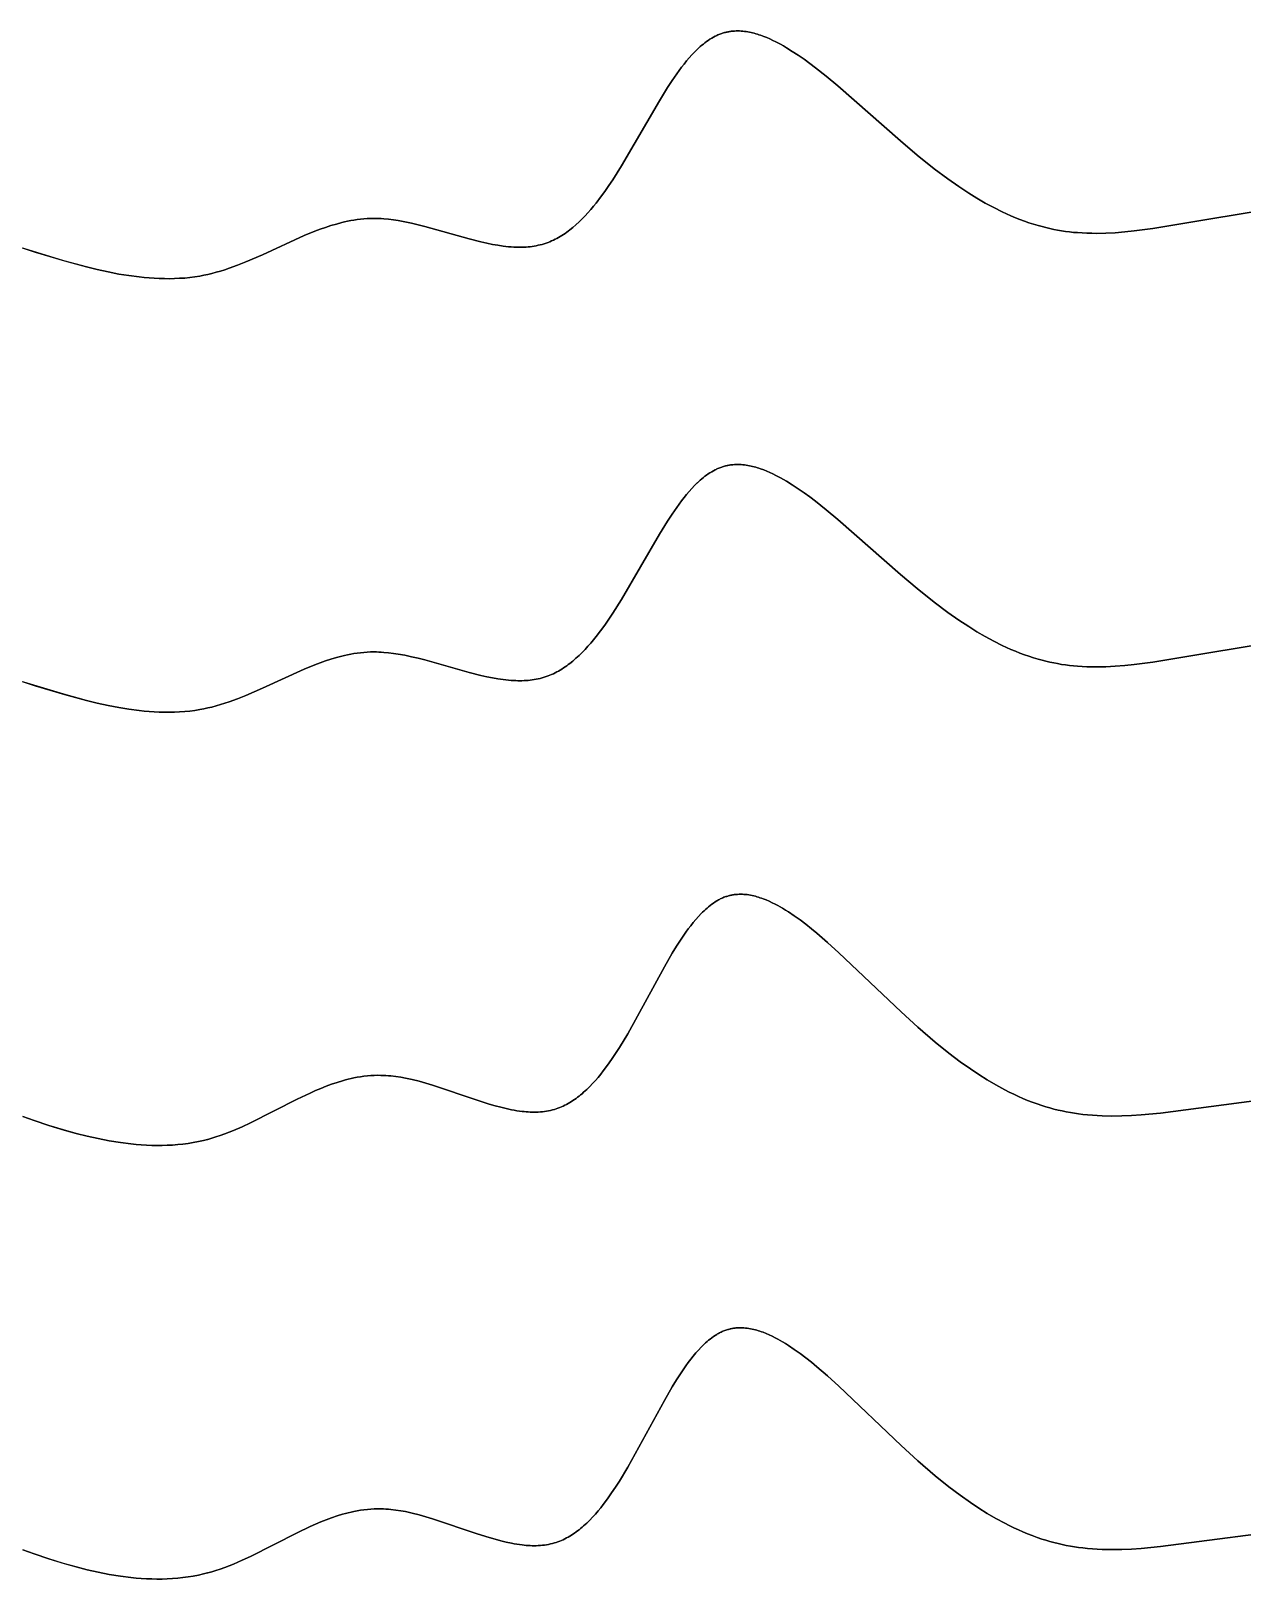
# Model space of a CAD drawing. Header units: feet. Extents: x 0 to 1.5, y 93.18 to 96.08.
# Drawn here: x 1.125 to 1.3125, y 94.1817 to 94.4213 of the extents above; entities that cross this region are included whole.
import ezdxf

# ---------------------------------------------------------------- set-up
doc = ezdxf.new("R2010")
doc.units = ezdxf.units.FT
doc.header["$MEASUREMENT"] = 0
doc.layers.add('Default', color=7, linetype='Continuous', true_color=0x000000)

msp = doc.modelspace()

# ---------------------------------------------------------------- linework, layer by layer
at = {"layer": 'Default'}
for points in [[(1.12157, 94.3884), (1.12564, 94.38708), (1.13017, 94.38572), (1.1336, 94.3848), (1.13527, 94.38439), (1.13695, 94.38402), (1.13863, 94.3837), (1.14017, 94.38345), (1.14173, 94.38324), (1.14251, 94.38316), (1.1433, 94.38309), (1.14408, 94.38303), (1.14487, 94.383), (1.14566, 94.38298), (1.14644, 94.38297), (1.14723, 94.38299), (1.14802, 94.38303), (1.1488, 94.38308), (1.14958, 94.38316), (1.15036, 94.38326), (1.15114, 94.38338), (1.15175, 94.3835), (1.15178, 94.38351), (1.15239, 94.38364), (1.153, 94.38378), (1.15367, 94.38396), (1.15434, 94.38415), (1.15501, 94.38436), (1.15567, 94.38459), (1.15698, 94.38506), (1.15827, 94.38558), (1.16083, 94.38669), (1.16732, 94.38965), (1.16895, 94.39031), (1.16977, 94.39062), (1.1706, 94.39092), (1.17144, 94.39119), (1.17228, 94.39144), (1.17313, 94.39167), (1.17356, 94.39177), (1.17399, 94.39186), (1.1745, 94.39196), (1.17501, 94.39205), (1.17552, 94.39213), (1.17604, 94.39219), (1.17655, 94.39224), (1.17707, 94.39228), (1.17759, 94.3923), (1.17811, 94.39231), (1.17849, 94.3923), (1.17886, 94.39229), (1.17924, 94.39227), (1.17962, 94.39225), (1.18037, 94.39218), (1.18112, 94.39209), (1.18183, 94.39198), (1.18288, 94.39179), (1.18392, 94.39157), (1.18496, 94.39133), (1.18599, 94.39107), (1.19282, 94.38914), (1.19465, 94.38868), (1.19556, 94.38847), (1.19646, 94.38829), (1.19728, 94.38814), (1.1981, 94.38802), (1.19851, 94.38797), (1.19892, 94.38793), (1.19934, 94.3879), (1.19975, 94.38787), (1.20007, 94.38786), (1.20039, 94.38785), (1.20071, 94.38785), (1.20102, 94.38785), (1.20134, 94.38786), (1.20166, 94.38788), (1.20197, 94.3879), (1.20229, 94.38793), (1.2026, 94.38797), (1.20292, 94.38802), (1.20323, 94.38807), (1.20354, 94.38814), (1.20385, 94.38821), (1.20416, 94.38829), (1.20446, 94.38838), (1.20477, 94.38848), (1.20505, 94.38858), (1.20533, 94.38869), (1.20561, 94.38881), (1.20588, 94.38894), (1.20615, 94.38907), (1.20642, 94.38921), (1.20668, 94.38935), (1.20694, 94.3895), (1.20719, 94.38966), (1.20745, 94.38982), (1.20769, 94.38999), (1.20794, 94.39016), (1.20818, 94.39034), (1.20842, 94.39052), (1.20889, 94.3909), (1.20938, 94.39132), (1.20986, 94.39177), (1.21033, 94.39223), (1.21079, 94.3927), (1.21124, 94.39319), (1.21167, 94.39368), (1.21209, 94.39418), (1.2125, 94.39469), (1.21317, 94.39557), (1.21383, 94.39647), (1.21446, 94.39738), (1.21508, 94.3983), (1.21641, 94.40042), (1.22229, 94.41052), (1.22356, 94.41258), (1.22425, 94.41363), (1.22498, 94.41468), (1.22573, 94.4157), (1.22612, 94.4162), (1.22651, 94.41669), (1.22691, 94.41716), (1.22732, 94.41761), (1.22773, 94.41805), (1.22815, 94.41846), (1.22817, 94.41848), (1.2284, 94.41869), (1.22863, 94.4189), (1.22887, 94.4191), (1.22911, 94.4193), (1.22935, 94.41949), (1.2296, 94.41968), (1.22986, 94.41986), (1.23012, 94.42003), (1.23039, 94.4202), (1.23066, 94.42035), (1.23093, 94.4205), (1.23107, 94.42057), (1.23121, 94.42063), (1.23136, 94.4207), (1.2315, 94.42076), (1.23164, 94.42082), (1.23179, 94.42087), (1.23194, 94.42093), (1.23209, 94.42098), (1.23224, 94.42102), (1.23239, 94.42107), (1.23251, 94.4211), (1.23264, 94.42113), (1.23277, 94.42116), (1.2329, 94.42118), (1.23302, 94.42121), (1.23315, 94.42123), (1.23328, 94.42125), (1.23341, 94.42127), (1.23366, 94.42129), (1.23392, 94.42131), (1.23417, 94.42132), (1.23443, 94.42132), (1.23469, 94.42132), (1.23494, 94.4213), (1.2352, 94.42128), (1.23546, 94.42126), (1.23571, 94.42122), (1.23597, 94.42118), (1.23622, 94.42113), (1.23648, 94.42108), (1.23672, 94.42102), (1.23697, 94.42096), (1.23722, 94.42089), (1.23746, 94.42082), (1.23771, 94.42074), (1.23795, 94.42066), (1.23844, 94.42048), (1.23891, 94.42029), (1.23939, 94.42008), (1.23985, 94.41987), (1.24031, 94.41964), (1.24103, 94.41926), (1.24149, 94.419), (1.24195, 94.41873), (1.24287, 94.41817), (1.24378, 94.41757), (1.24469, 94.41694), (1.24558, 94.41629), (1.24645, 94.41564), (1.24813, 94.41431), (1.24992, 94.41283), (1.2596, 94.4043), (1.2622, 94.40211), (1.26486, 94.39999), (1.26694, 94.39843), (1.26866, 94.39723), (1.27019, 94.39622), (1.27146, 94.39544), (1.27274, 94.39469), (1.27405, 94.39398), (1.27538, 94.39332), (1.27605, 94.39301), (1.27673, 94.3927), (1.27741, 94.39242), (1.2781, 94.39214), (1.2788, 94.39188), (1.2795, 94.39164), (1.28021, 94.39141), (1.28092, 94.39119), (1.28153, 94.39103), (1.28213, 94.39088), (1.28274, 94.39073), (1.28334, 94.3906), (1.28395, 94.39049), (1.28457, 94.39038), (1.28518, 94.39029), (1.2858, 94.39021), (1.28642, 94.39015), (1.28704, 94.3901), (1.28776, 94.39005), (1.28849, 94.39002), (1.28922, 94.39), (1.28995, 94.38999), (1.29141, 94.39002), (1.29288, 94.39009), (1.29435, 94.39021), (1.29581, 94.39036), (1.29869, 94.39073), (1.3207, 94.3944)], [(1.3207, 94.3944), (1.29869, 94.39073), (1.29581, 94.39036), (1.29435, 94.39021), (1.29288, 94.39009), (1.29141, 94.39002), (1.28995, 94.38999), (1.28922, 94.39), (1.28849, 94.39002), (1.28776, 94.39005), (1.28704, 94.3901), (1.28642, 94.39015), (1.2858, 94.39021), (1.28518, 94.39029), (1.28457, 94.39038), (1.28395, 94.39049), (1.28334, 94.3906), (1.28274, 94.39073), (1.28213, 94.39088), (1.28153, 94.39103), (1.28092, 94.39119), (1.28021, 94.39141), (1.2795, 94.39164), (1.2788, 94.39188), (1.2781, 94.39214), (1.27741, 94.39242), (1.27673, 94.3927), (1.27605, 94.39301), (1.27538, 94.39332), (1.27405, 94.39398), (1.27274, 94.39469), (1.27146, 94.39544), (1.27019, 94.39622), (1.26866, 94.39723), (1.26694, 94.39843), (1.26486, 94.39999), (1.2622, 94.40211), (1.2596, 94.4043), (1.24992, 94.41283), (1.24813, 94.41431), (1.24645, 94.41564), (1.24558, 94.41629), (1.24469, 94.41694), (1.24378, 94.41757), (1.24287, 94.41817), (1.24195, 94.41873), (1.24149, 94.419), (1.24103, 94.41926), (1.24031, 94.41964), (1.23985, 94.41987), (1.23939, 94.42008), (1.23891, 94.42029), (1.23844, 94.42048), (1.23795, 94.42066), (1.23771, 94.42074), (1.23746, 94.42082), (1.23722, 94.42089), (1.23697, 94.42096), (1.23672, 94.42102), (1.23648, 94.42108), (1.23622, 94.42113), (1.23597, 94.42118), (1.23571, 94.42122), (1.23546, 94.42126), (1.2352, 94.42128), (1.23494, 94.4213), (1.23469, 94.42132), (1.23443, 94.42132), (1.23417, 94.42132), (1.23392, 94.42131), (1.23366, 94.42129), (1.23341, 94.42127), (1.23328, 94.42125), (1.23315, 94.42123), (1.23302, 94.42121), (1.2329, 94.42118), (1.23277, 94.42116), (1.23264, 94.42113), (1.23251, 94.4211), (1.23239, 94.42107), (1.23224, 94.42102), (1.23209, 94.42098), (1.23194, 94.42093), (1.23179, 94.42087), (1.23164, 94.42082), (1.2315, 94.42076), (1.23136, 94.4207), (1.23121, 94.42063), (1.23107, 94.42057), (1.23093, 94.4205), (1.23066, 94.42035), (1.23039, 94.4202), (1.23012, 94.42003), (1.22986, 94.41986), (1.2296, 94.41968), (1.22935, 94.41949), (1.22911, 94.4193), (1.22887, 94.4191), (1.22863, 94.4189), (1.2284, 94.41869), (1.22817, 94.41848), (1.22815, 94.41846), (1.22773, 94.41805), (1.22732, 94.41761), (1.22691, 94.41716), (1.22651, 94.41669), (1.22612, 94.4162), (1.22573, 94.4157), (1.22498, 94.41468), (1.22425, 94.41363), (1.22356, 94.41258), (1.22229, 94.41052), (1.21641, 94.40042), (1.21508, 94.3983), (1.21446, 94.39738), (1.21383, 94.39647), (1.21317, 94.39557), (1.2125, 94.39469), (1.21209, 94.39418), (1.21167, 94.39368), (1.21124, 94.39319), (1.21079, 94.3927), (1.21033, 94.39223), (1.20986, 94.39177), (1.20938, 94.39132), (1.20889, 94.3909), (1.20842, 94.39052), (1.20818, 94.39034), (1.20794, 94.39016), (1.20769, 94.38999), (1.20745, 94.38982), (1.20719, 94.38966), (1.20694, 94.3895), (1.20668, 94.38935), (1.20642, 94.38921), (1.20615, 94.38907), (1.20588, 94.38894), (1.20561, 94.38881), (1.20533, 94.38869), (1.20505, 94.38858), (1.20477, 94.38848), (1.20446, 94.38838), (1.20416, 94.38829), (1.20385, 94.38821), (1.20354, 94.38814), (1.20323, 94.38807), (1.20292, 94.38802), (1.2026, 94.38797), (1.20229, 94.38793), (1.20197, 94.3879), (1.20166, 94.38788), (1.20134, 94.38786), (1.20102, 94.38785), (1.20071, 94.38785), (1.20039, 94.38785), (1.20007, 94.38786), (1.19975, 94.38787), (1.19934, 94.3879), (1.19892, 94.38793), (1.19851, 94.38797), (1.1981, 94.38802), (1.19728, 94.38814), (1.19646, 94.38829), (1.19556, 94.38847), (1.19465, 94.38868), (1.19282, 94.38914), (1.18599, 94.39107), (1.18496, 94.39133), (1.18392, 94.39157), (1.18288, 94.39179), (1.18183, 94.39198), (1.18112, 94.39209), (1.18037, 94.39218), (1.17962, 94.39225), (1.17924, 94.39227), (1.17886, 94.39229), (1.17849, 94.3923), (1.17811, 94.39231), (1.17759, 94.3923), (1.17707, 94.39228), (1.17655, 94.39224), (1.17604, 94.39219), (1.17552, 94.39213), (1.17501, 94.39205), (1.1745, 94.39196), (1.17399, 94.39186), (1.17356, 94.39177), (1.17313, 94.39167), (1.17228, 94.39144), (1.17144, 94.39119), (1.1706, 94.39092), (1.16977, 94.39062), (1.16895, 94.39031), (1.16732, 94.38965), (1.16083, 94.38669), (1.15827, 94.38558), (1.15698, 94.38506), (1.15567, 94.38459), (1.15501, 94.38436), (1.15434, 94.38415), (1.15367, 94.38396), (1.153, 94.38378), (1.15239, 94.38364), (1.15178, 94.38351), (1.15175, 94.3835), (1.15114, 94.38338), (1.15036, 94.38326), (1.14958, 94.38316), (1.1488, 94.38308), (1.14802, 94.38303), (1.14723, 94.38299), (1.14644, 94.38297), (1.14566, 94.38298), (1.14487, 94.383), (1.14408, 94.38303), (1.1433, 94.38309), (1.14251, 94.38316), (1.14173, 94.38324), (1.14017, 94.38345), (1.13863, 94.3837), (1.13695, 94.38402), (1.13527, 94.38439), (1.1336, 94.3848), (1.13007, 94.38575), (1.12391, 94.38763)], [(1.12157, 94.32129), (1.12564, 94.31997), (1.13017, 94.31861), (1.1336, 94.31768), (1.13527, 94.31728), (1.13695, 94.31691), (1.13863, 94.31659), (1.14017, 94.31633), (1.14173, 94.31613), (1.14251, 94.31605), (1.1433, 94.31598), (1.14408, 94.31592), (1.14487, 94.31588), (1.14566, 94.31586), (1.14644, 94.31586), (1.14723, 94.31588), (1.14802, 94.31591), (1.1488, 94.31597), (1.14958, 94.31605), (1.15036, 94.31615), (1.15114, 94.31627), (1.15175, 94.31639), (1.15178, 94.31639), (1.15239, 94.31652), (1.153, 94.31667), (1.15367, 94.31685), (1.15434, 94.31704), (1.15501, 94.31725), (1.15567, 94.31747), (1.15698, 94.31795), (1.15827, 94.31847), (1.16083, 94.31958), (1.16732, 94.32254), (1.16895, 94.3232), (1.16977, 94.32351), (1.1706, 94.32381), (1.17144, 94.32408), (1.17228, 94.32433), (1.17313, 94.32456), (1.17356, 94.32466), (1.17399, 94.32475), (1.1745, 94.32485), (1.17501, 94.32494), (1.17552, 94.32502), (1.17604, 94.32508), (1.17655, 94.32513), (1.17707, 94.32516), (1.17759, 94.32519), (1.17811, 94.32519), (1.17849, 94.32519), (1.17886, 94.32518), (1.17924, 94.32516), (1.17962, 94.32513), (1.18037, 94.32507), (1.18112, 94.32497), (1.18183, 94.32486), (1.18288, 94.32468), (1.18392, 94.32446), (1.18496, 94.32422), (1.18599, 94.32396), (1.19282, 94.32203), (1.19465, 94.32156), (1.19556, 94.32136), (1.19646, 94.32117), (1.19728, 94.32103), (1.1981, 94.32091), (1.19851, 94.32086), (1.19892, 94.32082), (1.19934, 94.32078), (1.19975, 94.32076), (1.20007, 94.32075), (1.20039, 94.32074), (1.20071, 94.32073), (1.20102, 94.32074), (1.20134, 94.32075), (1.20166, 94.32077), (1.20197, 94.32079), (1.20229, 94.32082), (1.2026, 94.32086), (1.20292, 94.32091), (1.20323, 94.32096), (1.20354, 94.32103), (1.20385, 94.3211), (1.20416, 94.32118), (1.20446, 94.32127), (1.20477, 94.32137), (1.20505, 94.32147), (1.20533, 94.32158), (1.20561, 94.3217), (1.20588, 94.32182), (1.20615, 94.32195), (1.20642, 94.32209), (1.20668, 94.32224), (1.20694, 94.32239), (1.20719, 94.32255), (1.20745, 94.32271), (1.20769, 94.32288), (1.20794, 94.32305), (1.20818, 94.32323), (1.20842, 94.32341), (1.20889, 94.32378), (1.20938, 94.32421), (1.20986, 94.32465), (1.21033, 94.32511), (1.21079, 94.32559), (1.21124, 94.32607), (1.21167, 94.32657), (1.21209, 94.32707), (1.2125, 94.32758), (1.21317, 94.32846), (1.21383, 94.32935), (1.21446, 94.33027), (1.21508, 94.33119), (1.21641, 94.33331), (1.22229, 94.34341), (1.22356, 94.34546), (1.22425, 94.34652), (1.22498, 94.34756), (1.22573, 94.34859), (1.22612, 94.34909), (1.22651, 94.34958), (1.22691, 94.35005), (1.22732, 94.3505), (1.22773, 94.35094), (1.22815, 94.35135), (1.22817, 94.35137), (1.2284, 94.35158), (1.22863, 94.35179), (1.22887, 94.35199), (1.22911, 94.35219), (1.22935, 94.35238), (1.2296, 94.35257), (1.22986, 94.35275), (1.23012, 94.35292), (1.23039, 94.35308), (1.23066, 94.35324), (1.23093, 94.35339), (1.23107, 94.35346), (1.23121, 94.35352), (1.23136, 94.35359), (1.2315, 94.35365), (1.23164, 94.35371), (1.23179, 94.35376), (1.23194, 94.35381), (1.23209, 94.35386), (1.23224, 94.35391), (1.23239, 94.35395), (1.23251, 94.35399), (1.23264, 94.35402), (1.23277, 94.35405), (1.2329, 94.35407), (1.23302, 94.3541), (1.23315, 94.35412), (1.23328, 94.35414), (1.23341, 94.35415), (1.23366, 94.35418), (1.23392, 94.3542), (1.23417, 94.35421), (1.23443, 94.35421), (1.23469, 94.35421), (1.23494, 94.35419), (1.2352, 94.35417), (1.23546, 94.35414), (1.23571, 94.35411), (1.23597, 94.35407), (1.23622, 94.35402), (1.23648, 94.35397), (1.23672, 94.35391), (1.23697, 94.35385), (1.23722, 94.35378), (1.23746, 94.3537), (1.23771, 94.35363), (1.23795, 94.35354), (1.23844, 94.35337), (1.23891, 94.35317), (1.23939, 94.35297), (1.23985, 94.35275), (1.24031, 94.35253), (1.24103, 94.35215), (1.24149, 94.35189), (1.24195, 94.35162), (1.24287, 94.35105), (1.24378, 94.35045), (1.24469, 94.34983), (1.24558, 94.34918), (1.24645, 94.34852), (1.24813, 94.3472), (1.24992, 94.34571), (1.2596, 94.33719), (1.2622, 94.33499), (1.26486, 94.33288), (1.26694, 94.33132), (1.26866, 94.33012), (1.27019, 94.32911), (1.27146, 94.32833), (1.27274, 94.32758), (1.27405, 94.32687), (1.27538, 94.32621), (1.27605, 94.32589), (1.27673, 94.32559), (1.27741, 94.3253), (1.2781, 94.32503), (1.2788, 94.32477), (1.2795, 94.32453), (1.28021, 94.3243), (1.28092, 94.32408), (1.28153, 94.32392), (1.28213, 94.32376), (1.28274, 94.32362), (1.28334, 94.32349), (1.28395, 94.32338), (1.28457, 94.32327), (1.28518, 94.32318), (1.2858, 94.3231), (1.28642, 94.32304), (1.28704, 94.32298), (1.28776, 94.32294), (1.28849, 94.3229), (1.28922, 94.32288), (1.28995, 94.32288), (1.29141, 94.32291), (1.29288, 94.32298), (1.29435, 94.3231), (1.29581, 94.32324), (1.29869, 94.32362), (1.3207, 94.32729)], [(1.3207, 94.32729), (1.29869, 94.32362), (1.29581, 94.32324), (1.29435, 94.3231), (1.29288, 94.32298), (1.29141, 94.32291), (1.28995, 94.32288), (1.28922, 94.32288), (1.28849, 94.3229), (1.28776, 94.32294), (1.28704, 94.32298), (1.28642, 94.32304), (1.2858, 94.3231), (1.28518, 94.32318), (1.28457, 94.32327), (1.28395, 94.32338), (1.28334, 94.32349), (1.28274, 94.32362), (1.28213, 94.32376), (1.28153, 94.32392), (1.28092, 94.32408), (1.28021, 94.3243), (1.2795, 94.32453), (1.2788, 94.32477), (1.2781, 94.32503), (1.27741, 94.3253), (1.27673, 94.32559), (1.27605, 94.32589), (1.27538, 94.32621), (1.27405, 94.32687), (1.27274, 94.32758), (1.27146, 94.32833), (1.27019, 94.32911), (1.26866, 94.33012), (1.26694, 94.33132), (1.26486, 94.33288), (1.2622, 94.33499), (1.2596, 94.33719), (1.24992, 94.34571), (1.24813, 94.3472), (1.24645, 94.34852), (1.24558, 94.34918), (1.24469, 94.34983), (1.24378, 94.35045), (1.24287, 94.35105), (1.24195, 94.35162), (1.24149, 94.35189), (1.24103, 94.35215), (1.24031, 94.35253), (1.23985, 94.35275), (1.23939, 94.35297), (1.23891, 94.35317), (1.23844, 94.35337), (1.23795, 94.35354), (1.23771, 94.35363), (1.23746, 94.3537), (1.23722, 94.35378), (1.23697, 94.35385), (1.23672, 94.35391), (1.23648, 94.35397), (1.23622, 94.35402), (1.23597, 94.35407), (1.23571, 94.35411), (1.23546, 94.35414), (1.2352, 94.35417), (1.23494, 94.35419), (1.23469, 94.35421), (1.23443, 94.35421), (1.23417, 94.35421), (1.23392, 94.3542), (1.23366, 94.35418), (1.23341, 94.35415), (1.23328, 94.35414), (1.23315, 94.35412), (1.23302, 94.3541), (1.2329, 94.35407), (1.23277, 94.35405), (1.23264, 94.35402), (1.23251, 94.35399), (1.23239, 94.35395), (1.23224, 94.35391), (1.23209, 94.35386), (1.23194, 94.35381), (1.23179, 94.35376), (1.23164, 94.35371), (1.2315, 94.35365), (1.23136, 94.35359), (1.23121, 94.35352), (1.23107, 94.35346), (1.23093, 94.35339), (1.23066, 94.35324), (1.23039, 94.35308), (1.23012, 94.35292), (1.22986, 94.35275), (1.2296, 94.35257), (1.22935, 94.35238), (1.22911, 94.35219), (1.22887, 94.35199), (1.22863, 94.35179), (1.2284, 94.35158), (1.22817, 94.35137), (1.22815, 94.35135), (1.22773, 94.35094), (1.22732, 94.3505), (1.22691, 94.35005), (1.22651, 94.34958), (1.22612, 94.34909), (1.22573, 94.34859), (1.22498, 94.34756), (1.22425, 94.34652), (1.22356, 94.34546), (1.22229, 94.34341), (1.21641, 94.33331), (1.21508, 94.33119), (1.21446, 94.33027), (1.21383, 94.32935), (1.21317, 94.32846), (1.2125, 94.32758), (1.21209, 94.32707), (1.21167, 94.32657), (1.21124, 94.32607), (1.21079, 94.32559), (1.21033, 94.32511), (1.20986, 94.32465), (1.20938, 94.32421), (1.20889, 94.32378), (1.20842, 94.32341), (1.20818, 94.32323), (1.20794, 94.32305), (1.20769, 94.32288), (1.20745, 94.32271), (1.20719, 94.32255), (1.20694, 94.32239), (1.20668, 94.32224), (1.20642, 94.32209), (1.20615, 94.32195), (1.20588, 94.32182), (1.20561, 94.3217), (1.20533, 94.32158), (1.20505, 94.32147), (1.20477, 94.32137), (1.20446, 94.32127), (1.20416, 94.32118), (1.20385, 94.3211), (1.20354, 94.32103), (1.20323, 94.32096), (1.20292, 94.32091), (1.2026, 94.32086), (1.20229, 94.32082), (1.20197, 94.32079), (1.20166, 94.32077), (1.20134, 94.32075), (1.20102, 94.32074), (1.20071, 94.32073), (1.20039, 94.32074), (1.20007, 94.32075), (1.19975, 94.32076), (1.19934, 94.32078), (1.19892, 94.32082), (1.19851, 94.32086), (1.1981, 94.32091), (1.19728, 94.32103), (1.19646, 94.32117), (1.19556, 94.32136), (1.19465, 94.32156), (1.19282, 94.32203), (1.18599, 94.32396), (1.18496, 94.32422), (1.18392, 94.32446), (1.18288, 94.32468), (1.18183, 94.32486), (1.18112, 94.32497), (1.18037, 94.32507), (1.17962, 94.32513), (1.17924, 94.32516), (1.17886, 94.32518), (1.17849, 94.32519), (1.17811, 94.32519), (1.17759, 94.32519), (1.17707, 94.32516), (1.17655, 94.32513), (1.17604, 94.32508), (1.17552, 94.32502), (1.17501, 94.32494), (1.1745, 94.32485), (1.17399, 94.32475), (1.17356, 94.32466), (1.17313, 94.32456), (1.17228, 94.32433), (1.17144, 94.32408), (1.1706, 94.32381), (1.16977, 94.32351), (1.16895, 94.3232), (1.16732, 94.32254), (1.16083, 94.31958), (1.15827, 94.31847), (1.15698, 94.31795), (1.15567, 94.31747), (1.15501, 94.31725), (1.15434, 94.31704), (1.15367, 94.31685), (1.153, 94.31667), (1.15239, 94.31652), (1.15178, 94.31639), (1.15175, 94.31639), (1.15114, 94.31627), (1.15036, 94.31615), (1.14958, 94.31605), (1.1488, 94.31597), (1.14802, 94.31591), (1.14723, 94.31588), (1.14644, 94.31586), (1.14566, 94.31586), (1.14487, 94.31588), (1.14408, 94.31592), (1.1433, 94.31598), (1.14251, 94.31605), (1.14173, 94.31613), (1.14017, 94.31633), (1.13863, 94.31659), (1.13695, 94.31691), (1.13527, 94.31728), (1.1336, 94.31768), (1.13007, 94.31864), (1.12391, 94.32052)], [(1.12372, 94.2533), (1.1255, 94.25267), (1.12777, 94.25191), (1.13016, 94.25118), (1.13199, 94.25066), (1.13369, 94.25023), (1.1354, 94.24985), (1.13713, 94.24951), (1.13886, 94.24923), (1.14046, 94.24903), (1.14127, 94.24895), (1.14207, 94.24888), (1.14288, 94.24883), (1.14369, 94.2488), (1.1445, 94.24879), (1.1453, 94.24879), (1.14611, 94.24882), (1.14692, 94.24886), (1.14772, 94.24892), (1.14853, 94.24901), (1.14933, 94.24911), (1.15013, 94.24924), (1.15092, 94.2494), (1.15171, 94.24957), (1.15234, 94.24973), (1.15237, 94.24974), (1.153, 94.24992), (1.15362, 94.25011), (1.15431, 94.25034), (1.15499, 94.25058), (1.15567, 94.25084), (1.15635, 94.25111), (1.15768, 94.25169), (1.159, 94.2523), (1.16619, 94.25594), (1.16822, 94.25691), (1.16904, 94.25728), (1.16986, 94.25763), (1.1707, 94.25796), (1.17154, 94.25827), (1.17239, 94.25856), (1.17325, 94.25882), (1.17368, 94.25894), (1.17412, 94.25905), (1.17455, 94.25915), (1.17499, 94.25925), (1.17551, 94.25935), (1.17603, 94.25944), (1.17655, 94.25951), (1.17708, 94.25957), (1.1776, 94.25961), (1.17813, 94.25964), (1.17866, 94.25966), (1.17919, 94.25965), (1.17957, 94.25964), (1.17995, 94.25962), (1.18034, 94.25959), (1.18072, 94.25956), (1.18148, 94.25947), (1.18224, 94.25935), (1.18297, 94.25922), (1.18403, 94.25899), (1.18509, 94.25873), (1.18614, 94.25844), (1.18719, 94.25812), (1.19409, 94.2558), (1.19594, 94.25521), (1.19685, 94.25494), (1.19776, 94.2547), (1.19857, 94.2545), (1.19939, 94.25433), (1.1998, 94.25425), (1.20022, 94.25418), (1.20063, 94.25412), (1.20105, 94.25406), (1.20136, 94.25403), (1.20167, 94.254), (1.20198, 94.25398), (1.2023, 94.25396), (1.20261, 94.25395), (1.20293, 94.25395), (1.20324, 94.25395), (1.20355, 94.25396), (1.20387, 94.25398), (1.20418, 94.25401), (1.20449, 94.25405), (1.2048, 94.25409), (1.20511, 94.25415), (1.20542, 94.25421), (1.20573, 94.25429), (1.20603, 94.25437), (1.20631, 94.25446), (1.20659, 94.25455), (1.20686, 94.25466), (1.20713, 94.25477), (1.20739, 94.25489), (1.20766, 94.25501), (1.20791, 94.25515), (1.20817, 94.25529), (1.20842, 94.25543), (1.20867, 94.25558), (1.20891, 94.25574), (1.20915, 94.2559), (1.20939, 94.25607), (1.20962, 94.25625), (1.20986, 94.25642), (1.21008, 94.25661), (1.21033, 94.25681), (1.21057, 94.25702), (1.21081, 94.25723), (1.21104, 94.25745), (1.2115, 94.2579), (1.21195, 94.25837), (1.21238, 94.25885), (1.2128, 94.25933), (1.21321, 94.25983), (1.2136, 94.26033), (1.21426, 94.26121), (1.2149, 94.26211), (1.21551, 94.26302), (1.21611, 94.26395), (1.2174, 94.26609), (1.22307, 94.27643), (1.22429, 94.27854), (1.22496, 94.27964), (1.22566, 94.28073), (1.22639, 94.2818), (1.22677, 94.28232), (1.22715, 94.28282), (1.22754, 94.28332), (1.22794, 94.28379), (1.22834, 94.28425), (1.22875, 94.28468), (1.22877, 94.2847), (1.22899, 94.28492), (1.22921, 94.28513), (1.22943, 94.28534), (1.22967, 94.28555), (1.2299, 94.28575), (1.23015, 94.28594), (1.2304, 94.28613), (1.23065, 94.28631), (1.23091, 94.28649), (1.23118, 94.28665), (1.23131, 94.28673), (1.23145, 94.28681), (1.23158, 94.28688), (1.23172, 94.28695), (1.23186, 94.28702), (1.232, 94.28708), (1.23214, 94.28715), (1.23229, 94.28721), (1.23243, 94.28726), (1.23258, 94.28731), (1.23273, 94.28736), (1.23288, 94.28741), (1.233, 94.28745), (1.23313, 94.28748), (1.23325, 94.28751), (1.23338, 94.28754), (1.2335, 94.28756), (1.23363, 94.28759), (1.23375, 94.28761), (1.23388, 94.28762), (1.23401, 94.28764), (1.23413, 94.28765), (1.23426, 94.28766), (1.23438, 94.28767), (1.23464, 94.28768), (1.23489, 94.28769), (1.23514, 94.28768), (1.23539, 94.28767), (1.23565, 94.28765), (1.2359, 94.28762), (1.23615, 94.28758), (1.2364, 94.28754), (1.23665, 94.28749), (1.2369, 94.28743), (1.23715, 94.28737), (1.23739, 94.2873), (1.23763, 94.28723), (1.23787, 94.28715), (1.23811, 94.28707), (1.23835, 94.28698), (1.23882, 94.2868), (1.23929, 94.28659), (1.23975, 94.28638), (1.2402, 94.28615), (1.24064, 94.28592), (1.24135, 94.28551), (1.24181, 94.28524), (1.24226, 94.28495), (1.24317, 94.28434), (1.24407, 94.2837), (1.24496, 94.28303), (1.24584, 94.28234), (1.24669, 94.28164), (1.24833, 94.28023), (1.2501, 94.27864), (1.25972, 94.26947), (1.26233, 94.26709), (1.26501, 94.26478), (1.26713, 94.26308), (1.26887, 94.26176), (1.27044, 94.26064), (1.27174, 94.25978), (1.27306, 94.25894), (1.2744, 94.25816), (1.27577, 94.25741), (1.27646, 94.25706), (1.27716, 94.25672), (1.27787, 94.25639), (1.27858, 94.25608), (1.2793, 94.25578), (1.28003, 94.2555), (1.28076, 94.25523), (1.28151, 94.25498), (1.28213, 94.25479), (1.28275, 94.25461), (1.28338, 94.25443), (1.28401, 94.25428), (1.28465, 94.25413), (1.28528, 94.254), (1.28592, 94.25388), (1.28657, 94.25377), (1.2872, 94.25368), (1.28784, 94.2536), (1.28859, 94.25352), (1.28934, 94.25346), (1.29009, 94.25341), (1.29085, 94.25338), (1.29236, 94.25335), (1.29388, 94.25337), (1.29539, 94.25343), (1.2969, 94.25353), (1.2999, 94.25381), (1.32223, 94.25673)], [(1.32223, 94.25673), (1.2999, 94.25381), (1.2969, 94.25353), (1.29539, 94.25343), (1.29388, 94.25337), (1.29236, 94.25335), (1.29085, 94.25338), (1.29009, 94.25341), (1.28934, 94.25346), (1.28859, 94.25352), (1.28784, 94.2536), (1.2872, 94.25368), (1.28657, 94.25377), (1.28592, 94.25388), (1.28528, 94.254), (1.28465, 94.25413), (1.28401, 94.25428), (1.28338, 94.25443), (1.28275, 94.25461), (1.28213, 94.25479), (1.28151, 94.25498), (1.28076, 94.25523), (1.28003, 94.2555), (1.2793, 94.25578), (1.27858, 94.25608), (1.27787, 94.25639), (1.27716, 94.25672), (1.27646, 94.25706), (1.27577, 94.25741), (1.2744, 94.25816), (1.27306, 94.25894), (1.27174, 94.25978), (1.27044, 94.26064), (1.26887, 94.26176), (1.26713, 94.26308), (1.26501, 94.26478), (1.26233, 94.26709), (1.25972, 94.26947), (1.2501, 94.27864), (1.24833, 94.28023), (1.24669, 94.28164), (1.24584, 94.28234), (1.24496, 94.28303), (1.24407, 94.2837), (1.24317, 94.28434), (1.24226, 94.28495), (1.24181, 94.28524), (1.24135, 94.28551), (1.24064, 94.28592), (1.2402, 94.28615), (1.23975, 94.28638), (1.23929, 94.28659), (1.23882, 94.2868), (1.23835, 94.28698), (1.23811, 94.28707), (1.23787, 94.28715), (1.23763, 94.28723), (1.23739, 94.2873), (1.23715, 94.28737), (1.2369, 94.28743), (1.23665, 94.28749), (1.2364, 94.28754), (1.23615, 94.28758), (1.2359, 94.28762), (1.23565, 94.28765), (1.23539, 94.28767), (1.23514, 94.28768), (1.23489, 94.28769), (1.23464, 94.28768), (1.23438, 94.28767), (1.23426, 94.28766), (1.23413, 94.28765), (1.23401, 94.28764), (1.23388, 94.28762), (1.23375, 94.28761), (1.23363, 94.28759), (1.2335, 94.28756), (1.23338, 94.28754), (1.23325, 94.28751), (1.23313, 94.28748), (1.233, 94.28745), (1.23288, 94.28741), (1.23273, 94.28736), (1.23258, 94.28731), (1.23243, 94.28726), (1.23229, 94.28721), (1.23214, 94.28715), (1.232, 94.28708), (1.23186, 94.28702), (1.23172, 94.28695), (1.23158, 94.28688), (1.23145, 94.28681), (1.23131, 94.28673), (1.23118, 94.28665), (1.23091, 94.28649), (1.23065, 94.28631), (1.2304, 94.28613), (1.23015, 94.28594), (1.2299, 94.28575), (1.22967, 94.28555), (1.22943, 94.28534), (1.22921, 94.28513), (1.22899, 94.28492), (1.22877, 94.2847), (1.22875, 94.28468), (1.22834, 94.28425), (1.22794, 94.28379), (1.22754, 94.28332), (1.22715, 94.28282), (1.22677, 94.28232), (1.22639, 94.2818), (1.22566, 94.28073), (1.22496, 94.27964), (1.22429, 94.27854), (1.22307, 94.27643), (1.2174, 94.26609), (1.21611, 94.26395), (1.21551, 94.26302), (1.2149, 94.26211), (1.21426, 94.26121), (1.2136, 94.26033), (1.21321, 94.25983), (1.2128, 94.25933), (1.21238, 94.25885), (1.21195, 94.25837), (1.2115, 94.2579), (1.21104, 94.25745), (1.21081, 94.25723), (1.21057, 94.25702), (1.21033, 94.25681), (1.21008, 94.25661), (1.20986, 94.25642), (1.20962, 94.25625), (1.20939, 94.25607), (1.20915, 94.2559), (1.20891, 94.25574), (1.20867, 94.25558), (1.20842, 94.25543), (1.20817, 94.25529), (1.20791, 94.25515), (1.20766, 94.25501), (1.20739, 94.25489), (1.20713, 94.25477), (1.20686, 94.25466), (1.20659, 94.25455), (1.20631, 94.25446), (1.20603, 94.25437), (1.20573, 94.25429), (1.20542, 94.25421), (1.20511, 94.25415), (1.2048, 94.25409), (1.20449, 94.25405), (1.20418, 94.25401), (1.20387, 94.25398), (1.20355, 94.25396), (1.20324, 94.25395), (1.20293, 94.25395), (1.20261, 94.25395), (1.2023, 94.25396), (1.20198, 94.25398), (1.20167, 94.254), (1.20136, 94.25403), (1.20105, 94.25406), (1.20063, 94.25412), (1.20022, 94.25418), (1.1998, 94.25425), (1.19939, 94.25433), (1.19857, 94.2545), (1.19776, 94.2547), (1.19685, 94.25494), (1.19594, 94.25521), (1.19409, 94.2558), (1.18719, 94.25812), (1.18614, 94.25844), (1.18509, 94.25873), (1.18403, 94.25899), (1.18297, 94.25922), (1.18224, 94.25935), (1.18148, 94.25947), (1.18072, 94.25956), (1.18034, 94.25959), (1.17995, 94.25962), (1.17957, 94.25964), (1.17919, 94.25965), (1.17866, 94.25966), (1.17813, 94.25964), (1.1776, 94.25961), (1.17708, 94.25957), (1.17655, 94.25951), (1.17603, 94.25944), (1.17551, 94.25935), (1.17499, 94.25925), (1.17455, 94.25915), (1.17412, 94.25905), (1.17368, 94.25894), (1.17325, 94.25882), (1.17239, 94.25856), (1.17154, 94.25827), (1.1707, 94.25796), (1.16986, 94.25763), (1.16904, 94.25728), (1.16822, 94.25691), (1.16619, 94.25594), (1.159, 94.2523), (1.15768, 94.25169), (1.15635, 94.25111), (1.15567, 94.25084), (1.15499, 94.25058), (1.15431, 94.25034), (1.15362, 94.25011), (1.153, 94.24992), (1.15237, 94.24974), (1.15234, 94.24973), (1.15171, 94.24957), (1.15092, 94.2494), (1.15013, 94.24924), (1.14933, 94.24911), (1.14853, 94.24901), (1.14772, 94.24892), (1.14692, 94.24886), (1.14611, 94.24882), (1.1453, 94.24879), (1.1445, 94.24879), (1.14369, 94.2488), (1.14288, 94.24883), (1.14207, 94.24888), (1.14127, 94.24895), (1.14046, 94.24903), (1.13886, 94.24923), (1.13713, 94.24951), (1.1354, 94.24985), (1.13369, 94.25023), (1.13199, 94.25066), (1.13006, 94.25121), (1.12777, 94.25191), (1.1255, 94.25267), (1.12372, 94.2533)], [(1.12372, 94.18619), (1.1255, 94.18556), (1.12777, 94.1848), (1.13016, 94.18406), (1.13199, 94.18355), (1.13369, 94.18312), (1.1354, 94.18273), (1.13713, 94.1824), (1.13886, 94.18212), (1.14046, 94.18191), (1.14127, 94.18183), (1.14207, 94.18177), (1.14288, 94.18172), (1.14369, 94.18169), (1.1445, 94.18168), (1.1453, 94.18168), (1.14611, 94.1817), (1.14692, 94.18175), (1.14772, 94.18181), (1.14853, 94.1819), (1.14933, 94.182), (1.15013, 94.18213), (1.15092, 94.18228), (1.15171, 94.18246), (1.15234, 94.18262), (1.15237, 94.18263), (1.153, 94.1828), (1.15362, 94.18299), (1.15431, 94.18322), (1.15499, 94.18347), (1.15567, 94.18373), (1.15635, 94.184), (1.15768, 94.18458), (1.159, 94.18519), (1.16619, 94.18883), (1.16822, 94.1898), (1.16904, 94.19016), (1.16986, 94.19051), (1.1707, 94.19085), (1.17154, 94.19116), (1.17239, 94.19145), (1.17325, 94.19171), (1.17368, 94.19183), (1.17412, 94.19194), (1.17455, 94.19204), (1.17499, 94.19214), (1.17551, 94.19224), (1.17603, 94.19232), (1.17655, 94.1924), (1.17708, 94.19246), (1.1776, 94.1925), (1.17813, 94.19253), (1.17866, 94.19254), (1.17919, 94.19254), (1.17957, 94.19253), (1.17995, 94.19251), (1.18034, 94.19248), (1.18072, 94.19245), (1.18148, 94.19236), (1.18224, 94.19224), (1.18297, 94.19211), (1.18403, 94.19188), (1.18509, 94.19161), (1.18614, 94.19132), (1.18719, 94.19101), (1.19409, 94.18869), (1.19594, 94.1881), (1.19685, 94.18783), (1.19776, 94.18759), (1.19857, 94.18739), (1.19939, 94.18721), (1.1998, 94.18714), (1.20022, 94.18707), (1.20063, 94.187), (1.20105, 94.18695), (1.20136, 94.18692), (1.20167, 94.18689), (1.20198, 94.18686), (1.2023, 94.18685), (1.20261, 94.18684), (1.20293, 94.18683), (1.20324, 94.18684), (1.20355, 94.18685), (1.20387, 94.18687), (1.20418, 94.1869), (1.20449, 94.18693), (1.2048, 94.18698), (1.20511, 94.18703), (1.20542, 94.1871), (1.20573, 94.18717), (1.20603, 94.18726), (1.20631, 94.18734), (1.20659, 94.18744), (1.20686, 94.18754), (1.20713, 94.18766), (1.20739, 94.18777), (1.20766, 94.1879), (1.20791, 94.18803), (1.20817, 94.18817), (1.20842, 94.18832), (1.20867, 94.18847), (1.20891, 94.18863), (1.20915, 94.18879), (1.20939, 94.18896), (1.20962, 94.18913), (1.20986, 94.18931), (1.21008, 94.18949), (1.21033, 94.1897), (1.21057, 94.18991), (1.21081, 94.19012), (1.21104, 94.19034), (1.2115, 94.19079), (1.21195, 94.19126), (1.21238, 94.19173), (1.2128, 94.19222), (1.21321, 94.19272), (1.2136, 94.19322), (1.21426, 94.19409), (1.2149, 94.195), (1.21551, 94.19591), (1.21611, 94.19684), (1.2174, 94.19898), (1.22307, 94.20932), (1.22429, 94.21143), (1.22496, 94.21252), (1.22566, 94.21362), (1.22639, 94.21468), (1.22677, 94.2152), (1.22715, 94.21571), (1.22754, 94.2162), (1.22794, 94.21668), (1.22834, 94.21713), (1.22875, 94.21757), (1.22877, 94.21759), (1.22899, 94.2178), (1.22921, 94.21802), (1.22943, 94.21823), (1.22967, 94.21844), (1.2299, 94.21864), (1.23015, 94.21883), (1.2304, 94.21902), (1.23065, 94.2192), (1.23091, 94.21938), (1.23118, 94.21954), (1.23131, 94.21962), (1.23145, 94.21969), (1.23158, 94.21977), (1.23172, 94.21984), (1.23186, 94.21991), (1.232, 94.21997), (1.23214, 94.22003), (1.23229, 94.22009), (1.23243, 94.22015), (1.23258, 94.2202), (1.23273, 94.22025), (1.23288, 94.2203), (1.233, 94.22033), (1.23313, 94.22037), (1.23325, 94.2204), (1.23338, 94.22042), (1.2335, 94.22045), (1.23363, 94.22047), (1.23375, 94.22049), (1.23388, 94.22051), (1.23401, 94.22053), (1.23413, 94.22054), (1.23426, 94.22055), (1.23438, 94.22056), (1.23464, 94.22057), (1.23489, 94.22057), (1.23514, 94.22057), (1.23539, 94.22055), (1.23565, 94.22053), (1.2359, 94.2205), (1.23615, 94.22047), (1.2364, 94.22042), (1.23665, 94.22037), (1.2369, 94.22032), (1.23715, 94.22025), (1.23739, 94.22019), (1.23763, 94.22012), (1.23787, 94.22004), (1.23811, 94.21996), (1.23835, 94.21987), (1.23882, 94.21968), (1.23929, 94.21948), (1.23975, 94.21927), (1.2402, 94.21904), (1.24064, 94.21881), (1.24135, 94.2184), (1.24181, 94.21813), (1.24226, 94.21784), (1.24317, 94.21723), (1.24407, 94.21659), (1.24496, 94.21592), (1.24584, 94.21523), (1.24669, 94.21453), (1.24833, 94.21312), (1.2501, 94.21153), (1.25972, 94.20236), (1.26233, 94.19997), (1.26501, 94.19767), (1.26713, 94.19597), (1.26887, 94.19464), (1.27044, 94.19353), (1.27174, 94.19266), (1.27306, 94.19183), (1.2744, 94.19104), (1.27577, 94.1903), (1.27646, 94.18995), (1.27716, 94.18961), (1.27787, 94.18928), (1.27858, 94.18897), (1.2793, 94.18867), (1.28003, 94.18839), (1.28076, 94.18812), (1.28151, 94.18787), (1.28213, 94.18768), (1.28275, 94.18749), (1.28338, 94.18732), (1.28401, 94.18716), (1.28465, 94.18702), (1.28528, 94.18689), (1.28592, 94.18677), (1.28657, 94.18666), (1.2872, 94.18657), (1.28784, 94.18649), (1.28859, 94.18641), (1.28934, 94.18635), (1.29009, 94.1863), (1.29085, 94.18627), (1.29236, 94.18624), (1.29388, 94.18626), (1.29539, 94.18632), (1.2969, 94.18642), (1.2999, 94.1867), (1.32223, 94.18961)], [(1.32223, 94.18961), (1.2999, 94.1867), (1.2969, 94.18642), (1.29539, 94.18632), (1.29388, 94.18626), (1.29236, 94.18624), (1.29085, 94.18627), (1.29009, 94.1863), (1.28934, 94.18635), (1.28859, 94.18641), (1.28784, 94.18649), (1.2872, 94.18657), (1.28657, 94.18666), (1.28592, 94.18677), (1.28528, 94.18689), (1.28465, 94.18702), (1.28401, 94.18716), (1.28338, 94.18732), (1.28275, 94.18749), (1.28213, 94.18768), (1.28151, 94.18787), (1.28076, 94.18812), (1.28003, 94.18839), (1.2793, 94.18867), (1.27858, 94.18897), (1.27787, 94.18928), (1.27716, 94.18961), (1.27646, 94.18995), (1.27577, 94.1903), (1.2744, 94.19104), (1.27306, 94.19183), (1.27174, 94.19266), (1.27044, 94.19353), (1.26887, 94.19464), (1.26713, 94.19597), (1.26501, 94.19767), (1.26233, 94.19997), (1.25972, 94.20236), (1.2501, 94.21153), (1.24833, 94.21312), (1.24669, 94.21453), (1.24584, 94.21523), (1.24496, 94.21592), (1.24407, 94.21659), (1.24317, 94.21723), (1.24226, 94.21784), (1.24181, 94.21813), (1.24135, 94.2184), (1.24064, 94.21881), (1.2402, 94.21904), (1.23975, 94.21927), (1.23929, 94.21948), (1.23882, 94.21968), (1.23835, 94.21987), (1.23811, 94.21996), (1.23787, 94.22004), (1.23763, 94.22012), (1.23739, 94.22019), (1.23715, 94.22025), (1.2369, 94.22032), (1.23665, 94.22037), (1.2364, 94.22042), (1.23615, 94.22047), (1.2359, 94.2205), (1.23565, 94.22053), (1.23539, 94.22055), (1.23514, 94.22057), (1.23489, 94.22057), (1.23464, 94.22057), (1.23438, 94.22056), (1.23426, 94.22055), (1.23413, 94.22054), (1.23401, 94.22053), (1.23388, 94.22051), (1.23375, 94.22049), (1.23363, 94.22047), (1.2335, 94.22045), (1.23338, 94.22042), (1.23325, 94.2204), (1.23313, 94.22037), (1.233, 94.22033), (1.23288, 94.2203), (1.23273, 94.22025), (1.23258, 94.2202), (1.23243, 94.22015), (1.23229, 94.22009), (1.23214, 94.22003), (1.232, 94.21997), (1.23186, 94.21991), (1.23172, 94.21984), (1.23158, 94.21977), (1.23145, 94.21969), (1.23131, 94.21962), (1.23118, 94.21954), (1.23091, 94.21938), (1.23065, 94.2192), (1.2304, 94.21902), (1.23015, 94.21883), (1.2299, 94.21864), (1.22967, 94.21844), (1.22943, 94.21823), (1.22921, 94.21802), (1.22899, 94.2178), (1.22877, 94.21759), (1.22875, 94.21757), (1.22834, 94.21713), (1.22794, 94.21668), (1.22754, 94.2162), (1.22715, 94.21571), (1.22677, 94.2152), (1.22639, 94.21468), (1.22566, 94.21362), (1.22496, 94.21252), (1.22429, 94.21143), (1.22307, 94.20932), (1.2174, 94.19898), (1.21611, 94.19684), (1.21551, 94.19591), (1.2149, 94.195), (1.21426, 94.19409), (1.2136, 94.19322), (1.21321, 94.19272), (1.2128, 94.19222), (1.21238, 94.19173), (1.21195, 94.19126), (1.2115, 94.19079), (1.21104, 94.19034), (1.21081, 94.19012), (1.21057, 94.18991), (1.21033, 94.1897), (1.21008, 94.18949), (1.20986, 94.18931), (1.20962, 94.18913), (1.20939, 94.18896), (1.20915, 94.18879), (1.20891, 94.18863), (1.20867, 94.18847), (1.20842, 94.18832), (1.20817, 94.18817), (1.20791, 94.18803), (1.20766, 94.1879), (1.20739, 94.18777), (1.20713, 94.18766), (1.20686, 94.18754), (1.20659, 94.18744), (1.20631, 94.18734), (1.20603, 94.18726), (1.20573, 94.18717), (1.20542, 94.1871), (1.20511, 94.18703), (1.2048, 94.18698), (1.20449, 94.18693), (1.20418, 94.1869), (1.20387, 94.18687), (1.20355, 94.18685), (1.20324, 94.18684), (1.20293, 94.18683), (1.20261, 94.18684), (1.2023, 94.18685), (1.20198, 94.18686), (1.20167, 94.18689), (1.20136, 94.18692), (1.20105, 94.18695), (1.20063, 94.187), (1.20022, 94.18707), (1.1998, 94.18714), (1.19939, 94.18721), (1.19857, 94.18739), (1.19776, 94.18759), (1.19685, 94.18783), (1.19594, 94.1881), (1.19409, 94.18869), (1.18719, 94.19101), (1.18614, 94.19132), (1.18509, 94.19161), (1.18403, 94.19188), (1.18297, 94.19211), (1.18224, 94.19224), (1.18148, 94.19236), (1.18072, 94.19245), (1.18034, 94.19248), (1.17995, 94.19251), (1.17957, 94.19253), (1.17919, 94.19254), (1.17866, 94.19254), (1.17813, 94.19253), (1.1776, 94.1925), (1.17708, 94.19246), (1.17655, 94.1924), (1.17603, 94.19232), (1.17551, 94.19224), (1.17499, 94.19214), (1.17455, 94.19204), (1.17412, 94.19194), (1.17368, 94.19183), (1.17325, 94.19171), (1.17239, 94.19145), (1.17154, 94.19116), (1.1707, 94.19085), (1.16986, 94.19051), (1.16904, 94.19016), (1.16822, 94.1898), (1.16619, 94.18883), (1.159, 94.18519), (1.15768, 94.18458), (1.15635, 94.184), (1.15567, 94.18373), (1.15499, 94.18347), (1.15431, 94.18322), (1.15362, 94.18299), (1.153, 94.1828), (1.15237, 94.18263), (1.15234, 94.18262), (1.15171, 94.18246), (1.15092, 94.18228), (1.15013, 94.18213), (1.14933, 94.182), (1.14853, 94.1819), (1.14772, 94.18181), (1.14692, 94.18175), (1.14611, 94.1817), (1.1453, 94.18168), (1.1445, 94.18168), (1.14369, 94.18169), (1.14288, 94.18172), (1.14207, 94.18177), (1.14127, 94.18183), (1.14046, 94.18191), (1.13886, 94.18212), (1.13713, 94.1824), (1.1354, 94.18273), (1.13369, 94.18312), (1.13199, 94.18355), (1.13006, 94.18409), (1.12777, 94.1848), (1.1255, 94.18556), (1.12372, 94.18619)]]:
    msp.add_lwpolyline(points, dxfattribs=at)

doc.saveas('drawing.dxf')
